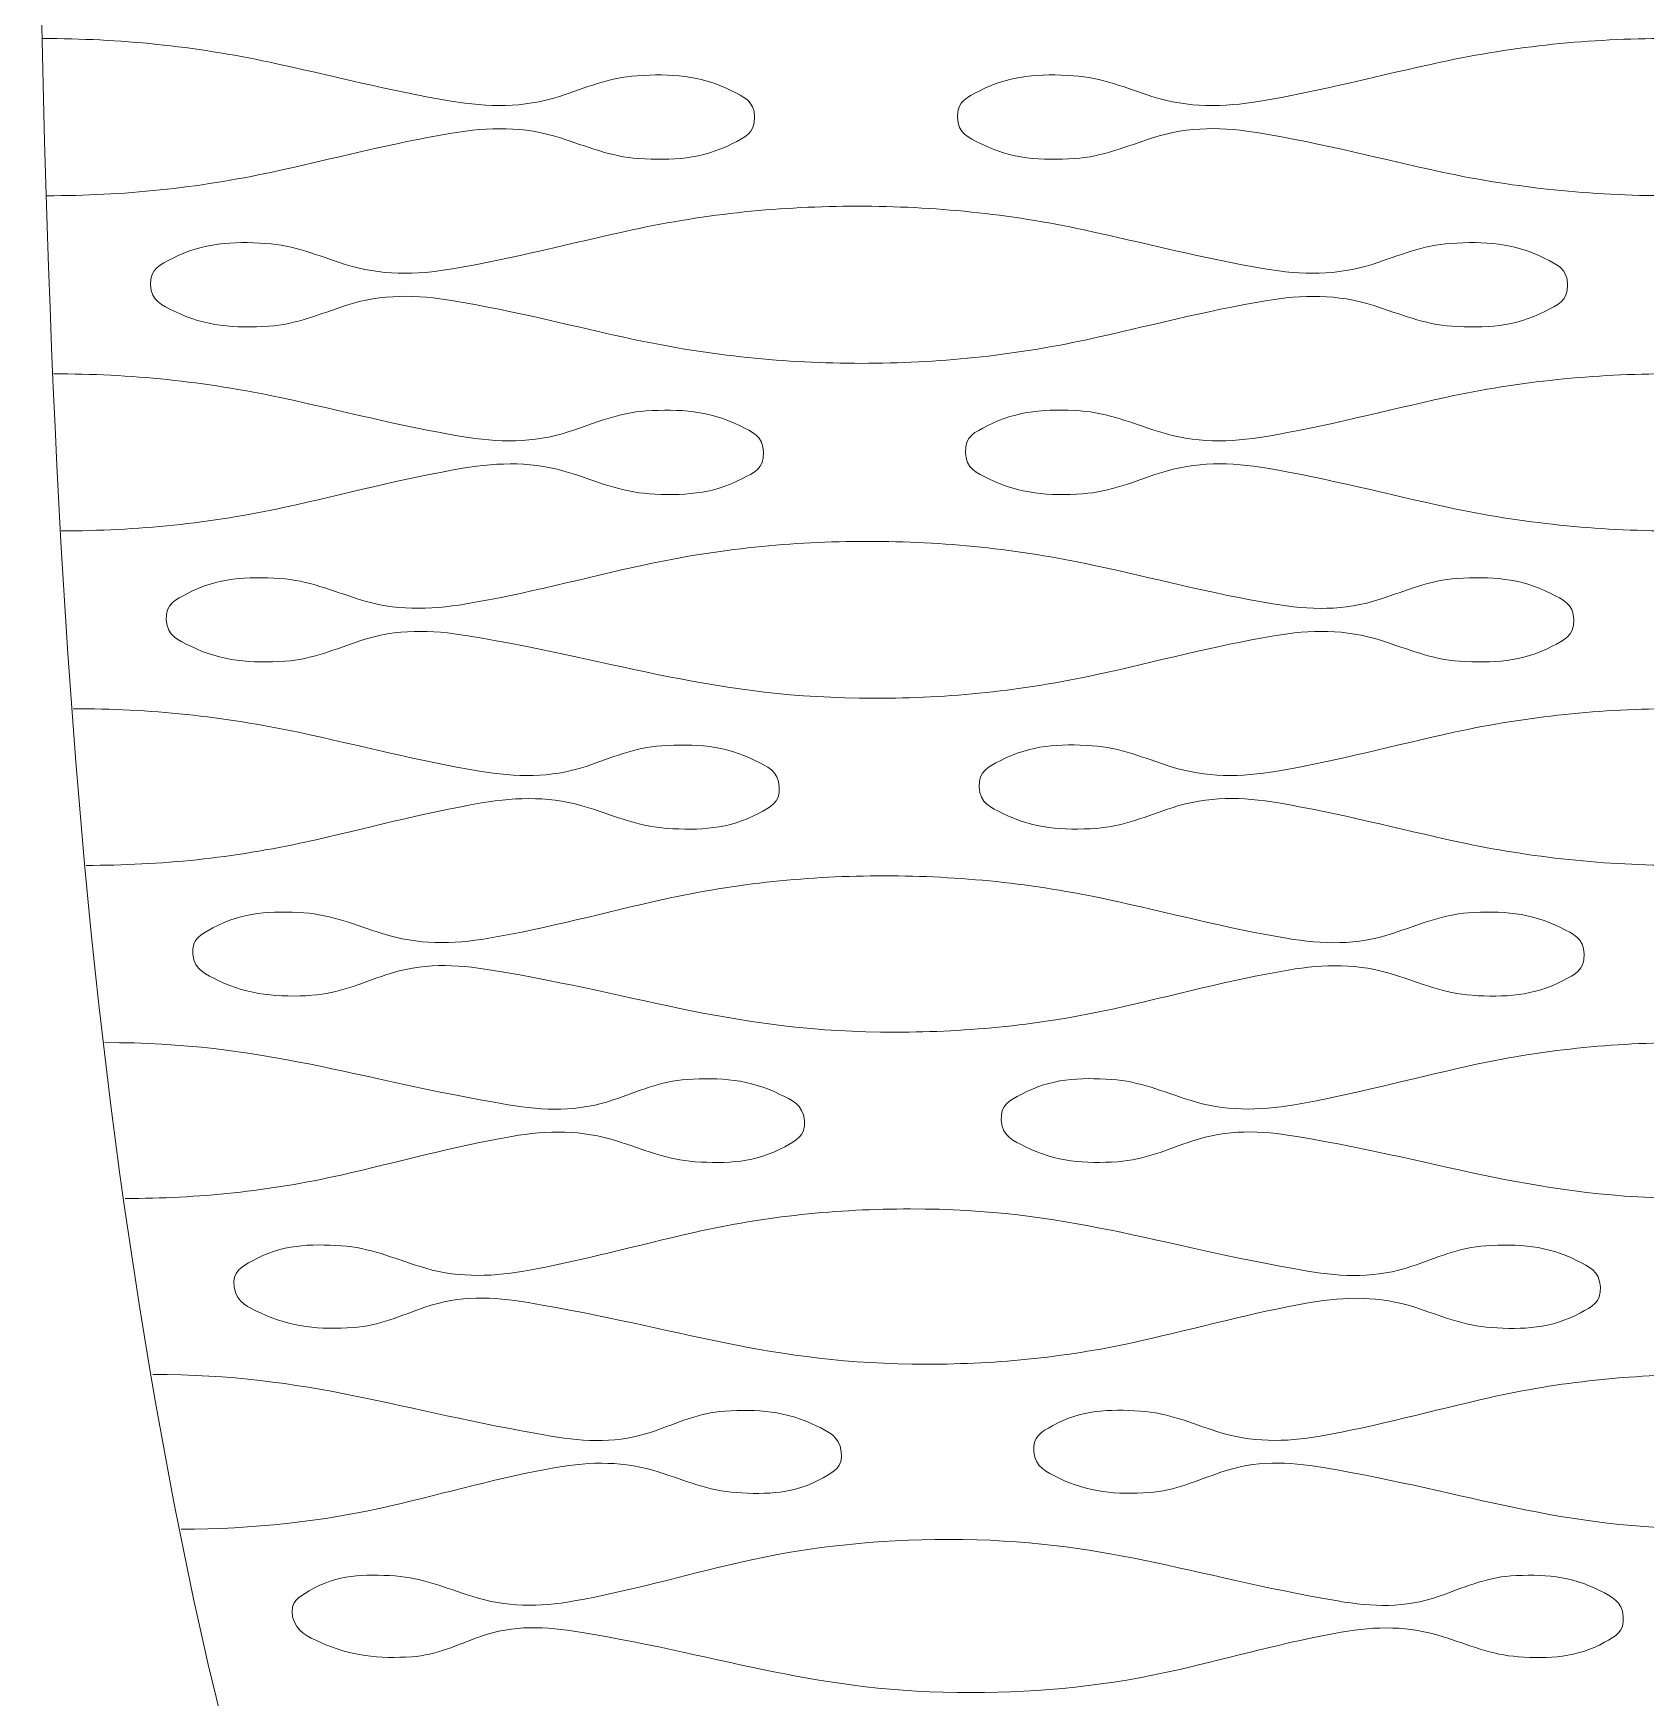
# Model space of a CAD drawing. Header units: centimetres. Extents: x -29.7 to 21.6, y -14.4 to 13.7.
# Drawn here: x -29.708 to -26.421, y -10.749 to -7.356 of the extents above; entities that cross this region are included whole.
import ezdxf

# ---------------------------------------------------------------- set-up
doc = ezdxf.new("R2010")
doc.units = ezdxf.units.CM
doc.header["$MEASUREMENT"] = 0
doc.layers.add('Layer 1', color=7, linetype='Continuous')

msp = doc.modelspace()

# ---------------------------------------------------------------- linework, layer by layer
at = {"layer": 'Layer 1', "color": 1, "lineweight": 9}
for points, knots in [([(-29.70796, -4.44965), (-29.70796, -7.29819), (-29.70796, -8.72246), (-29.45873, -10.14675), (-29.45873, -10.14675), (-29.20947, -11.57102), (-28.71099, -12.99531), (-26.71698, -14.41959)], [0, 0, 0, 0, 0.3333333, 0.3333333, 0.3333333, 0.3333333, 1, 1, 1, 1]), ([(-29.68894, -7.36668), (-29.53214, -7.36668), (-29.37949, -7.38217), (-29.22606, -7.41497), (-29.22606, -7.41497), (-29.10274, -7.44135), (-28.9808, -7.47362), (-28.85607, -7.49429), (-28.85607, -7.49429), (-28.7803, -7.50684), (-28.7103, -7.50879), (-28.63531, -7.48457), (-28.63531, -7.48457), (-28.58319, -7.46775), (-28.5336, -7.44597), (-28.47701, -7.44243), (-28.47701, -7.44243), (-28.40913, -7.43814), (-28.34803, -7.44113), (-28.28476, -7.47305), (-28.28476, -7.47305), (-28.26044, -7.4853), (-28.23816, -7.49308), (-28.2375, -7.52689)], [0, 0, 0, 0, 0.1428571, 0.1428571, 0.1428571, 0.1428571, 0.2857143, 0.2857143, 0.2857143, 0.2857143, 0.4285714, 0.4285714, 0.4285714, 0.4285714, 0.5714286, 0.5714286, 0.5714286, 0.5714286, 0.7142857, 0.7142857, 0.7142857, 0.7142857, 1, 1, 1, 1]), ([(-26.3783, -7.36668), (-26.53458, -7.36668), (-26.68661, -7.38204), (-26.83944, -7.41497), (-26.83944, -7.41497), (-26.96185, -7.44135), (-27.08284, -7.47364), (-27.20663, -7.49429), (-27.20663, -7.49429), (-27.28255, -7.50695), (-27.35266, -7.50852), (-27.42777, -7.48457), (-27.42777, -7.48457), (-27.4804, -7.46778), (-27.5305, -7.44599), (-27.58755, -7.44243), (-27.58755, -7.44243), (-27.65506, -7.43817), (-27.71578, -7.44074), (-27.77872, -7.47305), (-27.77872, -7.47305), (-27.8027, -7.48535), (-27.8246, -7.49331), (-27.82404, -7.52689)], [0, 0, 0, 0, 0.1428571, 0.1428571, 0.1428571, 0.1428571, 0.2857143, 0.2857143, 0.2857143, 0.2857143, 0.4285714, 0.4285714, 0.4285714, 0.4285714, 0.5714286, 0.5714286, 0.5714286, 0.5714286, 0.7142857, 0.7142857, 0.7142857, 0.7142857, 1, 1, 1, 1]), ([(-28.2375, -7.52689), (-28.23688, -7.56042), (-28.25871, -7.56841), (-28.28267, -7.58072), (-28.28267, -7.58072), (-28.34554, -7.61308), (-28.40615, -7.6156), (-28.47357, -7.61138), (-28.47357, -7.61138), (-28.53065, -7.60779), (-28.58083, -7.58599), (-28.63349, -7.56923), (-28.63349, -7.56923), (-28.7086, -7.54528), (-28.77867, -7.54681), (-28.85463, -7.55948), (-28.85463, -7.55948), (-28.97808, -7.5801), (-29.09872, -7.61244), (-29.2208, -7.63883), (-29.2208, -7.63883), (-29.37311, -7.67179), (-29.52464, -7.68711), (-29.68037, -7.68711)], [0, 0, 0, 0, 0.1428571, 0.1428571, 0.1428571, 0.1428571, 0.2857143, 0.2857143, 0.2857143, 0.2857143, 0.4285714, 0.4285714, 0.4285714, 0.4285714, 0.5714286, 0.5714286, 0.5714286, 0.5714286, 0.7142857, 0.7142857, 0.7142857, 0.7142857, 1, 1, 1, 1]), ([(-27.82404, -7.52689), (-27.82345, -7.56067), (-27.8012, -7.56845), (-27.77695, -7.58072), (-27.77695, -7.58072), (-27.71376, -7.61267), (-27.65275, -7.61564), (-27.58496, -7.61138), (-27.58496, -7.61138), (-27.52832, -7.60781), (-27.4787, -7.58602), (-27.42656, -7.56923), (-27.42656, -7.56923), (-27.35155, -7.54502), (-27.28154, -7.54692), (-27.20577, -7.55948), (-27.20577, -7.55948), (-27.08138, -7.58014), (-26.95979, -7.61244), (-26.83679, -7.63883), (-26.83679, -7.63883), (-26.68389, -7.67167), (-26.53174, -7.68711), (-26.37545, -7.68711)], [0, 0, 0, 0, 0.1428571, 0.1428571, 0.1428571, 0.1428571, 0.2857143, 0.2857143, 0.2857143, 0.2857143, 0.4285714, 0.4285714, 0.4285714, 0.4285714, 0.5714286, 0.5714286, 0.5714286, 0.5714286, 0.7142857, 0.7142857, 0.7142857, 0.7142857, 1, 1, 1, 1]), ([(-29.46914, -7.8687), (-29.47002, -7.83526), (-29.44829, -7.8272), (-29.42443, -7.81487), (-29.42443, -7.81487), (-29.36172, -7.78244), (-29.30121, -7.77999), (-29.23389, -7.78421), (-29.23389, -7.78421), (-29.17681, -7.78779), (-29.12667, -7.8096), (-29.07401, -7.82637), (-29.07401, -7.82637), (-28.99903, -7.85029), (-28.92902, -7.84877), (-28.85319, -7.8361), (-28.85319, -7.8361), (-28.72984, -7.81546), (-28.6093, -7.78314), (-28.48728, -7.75674), (-28.48728, -7.75674), (-28.3349, -7.7238), (-28.18334, -7.70847), (-28.02755, -7.70847)], [0, 0, 0, 0, 0.1428571, 0.1428571, 0.1428571, 0.1428571, 0.2857143, 0.2857143, 0.2857143, 0.2857143, 0.4285714, 0.4285714, 0.4285714, 0.4285714, 0.5714286, 0.5714286, 0.5714286, 0.5714286, 0.7142857, 0.7142857, 0.7142857, 0.7142857, 1, 1, 1, 1]), ([(-26.58021, -7.8687), (-26.58053, -7.83499), (-26.60266, -7.82714), (-26.62687, -7.81487), (-26.62687, -7.81487), (-26.68997, -7.78284), (-26.75085, -7.77997), (-26.81847, -7.78421), (-26.81847, -7.78421), (-26.87512, -7.78778), (-26.92473, -7.80957), (-26.97684, -7.82637), (-26.97684, -7.82637), (-27.05176, -7.85054), (-27.12166, -7.84867), (-27.19733, -7.8361), (-27.19733, -7.8361), (-27.32166, -7.81542), (-27.44316, -7.78314), (-27.56605, -7.75674), (-27.56605, -7.75674), (-27.71902, -7.72393), (-27.87121, -7.70847), (-28.02755, -7.70847)], [0, 0, 0, 0, 0.1428571, 0.1428571, 0.1428571, 0.1428571, 0.2857143, 0.2857143, 0.2857143, 0.2857143, 0.4285714, 0.4285714, 0.4285714, 0.4285714, 0.5714286, 0.5714286, 0.5714286, 0.5714286, 0.7142857, 0.7142857, 0.7142857, 0.7142857, 1, 1, 1, 1]), ([(-29.46914, -7.8687), (-29.46757, -7.90257), (-29.44505, -7.91029), (-29.42053, -7.92249), (-29.42053, -7.92249), (-29.35718, -7.95409), (-29.29601, -7.9574), (-29.22806, -7.95311), (-29.22806, -7.95311), (-29.17193, -7.94958), (-29.12284, -7.92781), (-29.07123, -7.91099), (-29.07123, -7.91099), (-28.99641, -7.88662), (-28.92667, -7.88878), (-28.85112, -7.90127), (-28.85112, -7.90127), (-28.72633, -7.92192), (-28.60426, -7.95418), (-28.48084, -7.98057), (-28.48084, -7.98057), (-28.3279, -8.01325), (-28.17574, -8.02878), (-28.01947, -8.02878)], [0, 0, 0, 0, 0.1428571, 0.1428571, 0.1428571, 0.1428571, 0.2857143, 0.2857143, 0.2857143, 0.2857143, 0.4285714, 0.4285714, 0.4285714, 0.4285714, 0.5714286, 0.5714286, 0.5714286, 0.5714286, 0.7142857, 0.7142857, 0.7142857, 0.7142857, 1, 1, 1, 1]), ([(-26.58021, -7.8687), (-26.57958, -7.90218), (-26.60138, -7.91017), (-26.6253, -7.92249), (-26.6253, -7.92249), (-26.68801, -7.95481), (-26.74849, -7.95733), (-26.81578, -7.95311), (-26.81578, -7.95311), (-26.87276, -7.94954), (-26.92283, -7.92776), (-26.97537, -7.91099), (-26.97537, -7.91099), (-27.05035, -7.8871), (-27.12032, -7.88861), (-27.19608, -7.90127), (-27.19608, -7.90127), (-27.31921, -7.92187), (-27.43952, -7.95418), (-27.5612, -7.98057), (-27.5612, -7.98057), (-27.7131, -8.01349), (-27.86421, -8.02878), (-28.01947, -8.02878)], [0, 0, 0, 0, 0.1428571, 0.1428571, 0.1428571, 0.1428571, 0.2857143, 0.2857143, 0.2857143, 0.2857143, 0.4285714, 0.4285714, 0.4285714, 0.4285714, 0.5714286, 0.5714286, 0.5714286, 0.5714286, 0.7142857, 0.7142857, 0.7142857, 0.7142857, 1, 1, 1, 1]), ([(-29.66662, -8.05014), (-29.51021, -8.05014), (-29.35793, -8.06567), (-29.20486, -8.09839), (-29.20486, -8.09839), (-29.0816, -8.12474), (-28.95972, -8.15697), (-28.83513, -8.17766), (-28.83513, -8.17766), (-28.75975, -8.19017), (-28.69023, -8.19226), (-28.61561, -8.16794), (-28.61561, -8.16794), (-28.56403, -8.15112), (-28.51498, -8.12935), (-28.45884, -8.1258), (-28.45884, -8.1258), (-28.39113, -8.12153), (-28.33019, -8.1247), (-28.26703, -8.15642), (-28.26703, -8.15642), (-28.24268, -8.16866), (-28.22035, -8.17645), (-28.21917, -8.21022)], [0, 0, 0, 0, 0.1428571, 0.1428571, 0.1428571, 0.1428571, 0.2857143, 0.2857143, 0.2857143, 0.2857143, 0.4285714, 0.4285714, 0.4285714, 0.4285714, 0.5714286, 0.5714286, 0.5714286, 0.5714286, 0.7142857, 0.7142857, 0.7142857, 0.7142857, 1, 1, 1, 1]), ([(-26.37087, -8.05014), (-26.5263, -8.05014), (-26.67747, -8.06543), (-26.82947, -8.09839), (-26.82947, -8.09839), (-26.95102, -8.12474), (-27.07113, -8.15704), (-27.19406, -8.17766), (-27.19406, -8.17766), (-27.26966, -8.19033), (-27.33944, -8.1918), (-27.41418, -8.16794), (-27.41418, -8.16794), (-27.46672, -8.15117), (-27.51673, -8.12938), (-27.57374, -8.1258), (-27.57374, -8.1258), (-27.64077, -8.12159), (-27.70105, -8.12399), (-27.7635, -8.15642), (-27.7635, -8.15642), (-27.7873, -8.16877), (-27.8089, -8.17689), (-27.80788, -8.21022)], [0, 0, 0, 0, 0.1428571, 0.1428571, 0.1428571, 0.1428571, 0.2857143, 0.2857143, 0.2857143, 0.2857143, 0.4285714, 0.4285714, 0.4285714, 0.4285714, 0.5714286, 0.5714286, 0.5714286, 0.5714286, 0.7142857, 0.7142857, 0.7142857, 0.7142857, 1, 1, 1, 1]), ([(-28.21917, -8.21022), (-28.21803, -8.24348), (-28.2395, -8.25164), (-28.26326, -8.26401), (-28.26326, -8.26401), (-28.32555, -8.2965), (-28.38563, -8.29885), (-28.45256, -8.29463), (-28.45256, -8.29463), (-28.50957, -8.29105), (-28.55971, -8.26927), (-28.61234, -8.25251), (-28.61234, -8.25251), (-28.6871, -8.22872), (-28.75687, -8.23007), (-28.83244, -8.24279), (-28.83244, -8.24279), (-28.95475, -8.26337), (-29.07417, -8.29567), (-29.19503, -8.32205), (-29.19503, -8.32205), (-29.34611, -8.35505), (-29.4964, -8.37029), (-29.65091, -8.37029)], [0, 0, 0, 0, 0.1428571, 0.1428571, 0.1428571, 0.1428571, 0.2857143, 0.2857143, 0.2857143, 0.2857143, 0.4285714, 0.4285714, 0.4285714, 0.4285714, 0.5714286, 0.5714286, 0.5714286, 0.5714286, 0.7142857, 0.7142857, 0.7142857, 0.7142857, 1, 1, 1, 1]), ([(-27.80788, -8.21022), (-27.80683, -8.24394), (-27.78461, -8.25175), (-27.7603, -8.26401), (-27.7603, -8.26401), (-27.69729, -8.29578), (-27.63651, -8.29892), (-27.56893, -8.29463), (-27.56893, -8.29463), (-27.51276, -8.29109), (-27.46364, -8.26931), (-27.41193, -8.25251), (-27.41193, -8.25251), (-27.33734, -8.22826), (-27.2678, -8.23026), (-27.19245, -8.24279), (-27.19245, -8.24279), (-27.06848, -8.26344), (-26.94729, -8.29567), (-26.82472, -8.32205), (-26.82472, -8.32205), (-26.67257, -8.35484), (-26.52116, -8.37029), (-26.36564, -8.37029)], [0, 0, 0, 0, 0.1428571, 0.1428571, 0.1428571, 0.1428571, 0.2857143, 0.2857143, 0.2857143, 0.2857143, 0.4285714, 0.4285714, 0.4285714, 0.4285714, 0.5714286, 0.5714286, 0.5714286, 0.5714286, 0.7142857, 0.7142857, 0.7142857, 0.7142857, 1, 1, 1, 1]), ([(-29.43706, -8.55174), (-29.4386, -8.51866), (-29.41736, -8.51034), (-29.39376, -8.49794), (-29.39376, -8.49794), (-29.33168, -8.46531), (-29.27182, -8.46312), (-29.20508, -8.46734), (-29.20508, -8.46734), (-29.1481, -8.47092), (-29.098, -8.49268), (-29.04541, -8.50944), (-29.04541, -8.50944), (-28.97088, -8.53322), (-28.90126, -8.5319), (-28.82586, -8.51916), (-28.82586, -8.51916), (-28.70372, -8.49856), (-28.58446, -8.46624), (-28.46372, -8.43988), (-28.46372, -8.43988), (-28.31259, -8.40689), (-28.16219, -8.39165), (-28.00759, -8.39165)], [0, 0, 0, 0, 0.1428571, 0.1428571, 0.1428571, 0.1428571, 0.2857143, 0.2857143, 0.2857143, 0.2857143, 0.4285714, 0.4285714, 0.4285714, 0.4285714, 0.5714286, 0.5714286, 0.5714286, 0.5714286, 0.7142857, 0.7142857, 0.7142857, 0.7142857, 1, 1, 1, 1]), ([(-26.5676, -8.55174), (-26.56823, -8.51816), (-26.59029, -8.51021), (-26.61444, -8.49794), (-26.61444, -8.49794), (-26.67721, -8.46606), (-26.73773, -8.46305), (-26.80511, -8.46734), (-26.80511, -8.46734), (-26.86127, -8.47087), (-26.9104, -8.49264), (-26.96205, -8.50944), (-26.96205, -8.50944), (-27.03643, -8.53368), (-27.10579, -8.53172), (-27.18097, -8.51916), (-27.18097, -8.51916), (-27.30481, -8.4985), (-27.42584, -8.46624), (-27.54828, -8.43988), (-27.54828, -8.43988), (-27.70049, -8.40712), (-27.85196, -8.39165), (-28.00759, -8.39165)], [0, 0, 0, 0, 0.1428571, 0.1428571, 0.1428571, 0.1428571, 0.2857143, 0.2857143, 0.2857143, 0.2857143, 0.4285714, 0.4285714, 0.4285714, 0.4285714, 0.5714286, 0.5714286, 0.5714286, 0.5714286, 0.7142857, 0.7142857, 0.7142857, 0.7142857, 1, 1, 1, 1]), ([(-29.43706, -8.55174), (-29.43438, -8.58556), (-29.41173, -8.59324), (-29.38702, -8.60542), (-29.38702, -8.60542), (-29.32379, -8.63656), (-29.26279, -8.64028), (-29.19494, -8.63595), (-29.19494, -8.63595), (-29.13956, -8.63244), (-29.09136, -8.61072), (-29.04053, -8.59393), (-29.04053, -8.59393), (-28.9663, -8.56941), (-28.89721, -8.57184), (-28.82229, -8.58424), (-28.82229, -8.58424), (-28.50456, -8.63681), (-28.3229, -8.71146), (-27.99348, -8.71146)], [0, 0, 0, 0, 0.1666667, 0.1666667, 0.1666667, 0.1666667, 0.3333333, 0.3333333, 0.3333333, 0.3333333, 0.5, 0.5, 0.5, 0.5, 0.6666667, 0.6666667, 0.6666667, 0.6666667, 1, 1, 1, 1]), ([(-26.5676, -8.55174), (-26.56658, -8.58493), (-26.58805, -8.59307), (-26.61172, -8.60542), (-26.61172, -8.60542), (-26.67381, -8.63778), (-26.7337, -8.64016), (-26.8004, -8.63595), (-26.8004, -8.63595), (-26.85718, -8.63239), (-26.90709, -8.61064), (-26.95949, -8.59393), (-26.95949, -8.59393), (-27.03398, -8.57017), (-27.1035, -8.57154), (-27.17884, -8.58424), (-27.17884, -8.58424), (-27.30059, -8.60476), (-27.41949, -8.637), (-27.5398, -8.66333), (-27.5398, -8.66333), (-27.69016, -8.69624), (-27.83975, -8.71146), (-27.99348, -8.71146)], [0, 0, 0, 0, 0.1428571, 0.1428571, 0.1428571, 0.1428571, 0.2857143, 0.2857143, 0.2857143, 0.2857143, 0.4285714, 0.4285714, 0.4285714, 0.4285714, 0.5714286, 0.5714286, 0.5714286, 0.5714286, 0.7142857, 0.7142857, 0.7142857, 0.7142857, 1, 1, 1, 1]), ([(-29.62695, -8.73277), (-29.47126, -8.73277), (-29.31973, -8.74838), (-29.16742, -8.78091), (-29.16742, -8.78091), (-29.04442, -8.80719), (-28.92284, -8.83931), (-28.7985, -8.85998), (-28.7985, -8.85998), (-28.72388, -8.87238), (-28.65512, -8.87477), (-28.58122, -8.85029), (-28.58122, -8.85029), (-28.53045, -8.83347), (-28.48225, -8.81177), (-28.42694, -8.80827), (-28.42694, -8.80827), (-28.35948, -8.80398), (-28.29887, -8.80742), (-28.236, -8.83881), (-28.236, -8.83881), (-28.21155, -8.85101), (-28.18923, -8.85885), (-28.18724, -8.89248)], [0, 0, 0, 0, 0.1428571, 0.1428571, 0.1428571, 0.1428571, 0.2857143, 0.2857143, 0.2857143, 0.2857143, 0.4285714, 0.4285714, 0.4285714, 0.4285714, 0.5714286, 0.5714286, 0.5714286, 0.5714286, 0.7142857, 0.7142857, 0.7142857, 0.7142857, 1, 1, 1, 1]), ([(-26.35765, -8.73277), (-26.51164, -8.73277), (-26.66134, -8.74799), (-26.81188, -8.78091), (-26.81188, -8.78091), (-26.93196, -8.80719), (-27.05057, -8.83941), (-27.17207, -8.85998), (-27.17207, -8.85998), (-27.24708, -8.87267), (-27.31627, -8.87397), (-27.3904, -8.85029), (-27.3904, -8.85029), (-27.44273, -8.83357), (-27.49261, -8.81187), (-27.54936, -8.80827), (-27.54936, -8.80827), (-27.6157, -8.80406), (-27.6752, -8.80619), (-27.73689, -8.83881), (-27.73689, -8.83881), (-27.76035, -8.85121), (-27.7814, -8.85957), (-27.77967, -8.89248)], [0, 0, 0, 0, 0.1428571, 0.1428571, 0.1428571, 0.1428571, 0.2857143, 0.2857143, 0.2857143, 0.2857143, 0.4285714, 0.4285714, 0.4285714, 0.4285714, 0.5714286, 0.5714286, 0.5714286, 0.5714286, 0.7142857, 0.7142857, 0.7142857, 0.7142857, 1, 1, 1, 1]), ([(-28.18724, -8.89248), (-28.1853, -8.92527), (-28.20622, -8.93372), (-28.22962, -8.94616), (-28.22962, -8.94616), (-28.29101, -8.97884), (-28.35026, -8.9809), (-28.41633, -8.97671), (-28.41633, -8.97671), (-28.47321, -8.97309), (-28.52322, -8.95136), (-28.57568, -8.93466), (-28.57568, -8.93466), (-28.64982, -8.9111), (-28.71897, -8.91219), (-28.79402, -8.92498), (-28.79402, -8.92498), (-28.91436, -8.94548), (-29.03179, -8.97773), (-29.15073, -9.00409), (-29.15073, -9.00409), (-29.29973, -9.03711), (-29.44796, -9.05221), (-29.60045, -9.05221)], [0, 0, 0, 0, 0.1428571, 0.1428571, 0.1428571, 0.1428571, 0.2857143, 0.2857143, 0.2857143, 0.2857143, 0.4285714, 0.4285714, 0.4285714, 0.4285714, 0.5714286, 0.5714286, 0.5714286, 0.5714286, 0.7142857, 0.7142857, 0.7142857, 0.7142857, 1, 1, 1, 1]), ([(-27.77967, -8.89248), (-27.77797, -8.92603), (-27.75577, -8.93391), (-27.73143, -8.94616), (-27.73143, -8.94616), (-27.66881, -8.97759), (-27.6085, -8.98097), (-27.54127, -8.97671), (-27.54127, -8.97671), (-27.48583, -8.97317), (-27.43746, -8.95144), (-27.3866, -8.93466), (-27.3866, -8.93466), (-27.31269, -8.91035), (-27.24397, -8.91251), (-27.16935, -8.92498), (-27.16935, -8.92498), (-27.04612, -8.94558), (-26.92568, -8.97773), (-26.80387, -9.00409), (-26.80387, -9.00409), (-26.65309, -9.0367), (-26.50303, -9.05221), (-26.34882, -9.05221)], [0, 0, 0, 0, 0.1428571, 0.1428571, 0.1428571, 0.1428571, 0.2857143, 0.2857143, 0.2857143, 0.2857143, 0.4285714, 0.4285714, 0.4285714, 0.4285714, 0.5714286, 0.5714286, 0.5714286, 0.5714286, 0.7142857, 0.7142857, 0.7142857, 0.7142857, 1, 1, 1, 1]), ([(-29.3828, -9.23322), (-29.38538, -9.20075), (-29.36493, -9.19206), (-29.34176, -9.17956), (-29.34176, -9.17956), (-29.28075, -9.14662), (-29.22188, -9.14483), (-29.15616, -9.14901), (-29.15616, -9.14901), (-29.09934, -9.15261), (-29.0494, -9.17434), (-28.99693, -9.19103), (-28.99693, -9.19103), (-28.92316, -9.21454), (-28.85431, -9.21351), (-28.77958, -9.20072), (-28.77958, -9.20072), (-28.65947, -9.18016), (-28.54227, -9.14791), (-28.4236, -9.12163), (-28.4236, -9.12163), (-28.27446, -9.08861), (-28.12604, -9.0735), (-27.97345, -9.0735)], [0, 0, 0, 0, 0.1428571, 0.1428571, 0.1428571, 0.1428571, 0.2857143, 0.2857143, 0.2857143, 0.2857143, 0.4285714, 0.4285714, 0.4285714, 0.4285714, 0.5714286, 0.5714286, 0.5714286, 0.5714286, 0.7142857, 0.7142857, 0.7142857, 0.7142857, 1, 1, 1, 1]), ([(-26.5464, -9.23322), (-26.54741, -9.19988), (-26.56927, -9.19184), (-26.59339, -9.17956), (-26.59339, -9.17956), (-26.65558, -9.14788), (-26.71553, -9.14473), (-26.78237, -9.14901), (-26.78237, -9.14901), (-26.83781, -9.15255), (-26.88608, -9.17424), (-26.93694, -9.19103), (-26.93694, -9.19103), (-27.01048, -9.21531), (-27.07892, -9.2132), (-27.15325, -9.20072), (-27.15325, -9.20072), (-27.27621, -9.18006), (-27.39639, -9.14791), (-27.51797, -9.12163), (-27.51797, -9.12163), (-27.66892, -9.089), (-27.8191, -9.0735), (-27.97345, -9.0735)], [0, 0, 0, 0, 0.1428571, 0.1428571, 0.1428571, 0.1428571, 0.2857143, 0.2857143, 0.2857143, 0.2857143, 0.4285714, 0.4285714, 0.4285714, 0.4285714, 0.5714286, 0.5714286, 0.5714286, 0.5714286, 0.7142857, 0.7142857, 0.7142857, 0.7142857, 1, 1, 1, 1]), ([(-29.3828, -9.23322), (-29.37864, -9.26679), (-29.3559, -9.27455), (-29.33096, -9.28665), (-29.33096, -9.28665), (-29.26809, -9.31718), (-29.20737, -9.32135), (-29.13992, -9.31704), (-29.13992, -9.31704), (-29.08566, -9.31356), (-29.03869, -9.29195), (-28.98908, -9.27521), (-28.98908, -9.27521), (-28.91584, -9.25048), (-28.84772, -9.25334), (-28.77385, -9.26556), (-28.77385, -9.26556), (-28.45802, -9.31785), (-28.27835, -9.39218), (-27.95087, -9.39218)], [0, 0, 0, 0, 0.1666667, 0.1666667, 0.1666667, 0.1666667, 0.3333333, 0.3333333, 0.3333333, 0.3333333, 0.5, 0.5, 0.5, 0.5, 0.6666667, 0.6666667, 0.6666667, 0.6666667, 1, 1, 1, 1]), ([(-26.5464, -9.23322), (-26.54483, -9.26591), (-26.5657, -9.27426), (-26.589, -9.28665), (-26.589, -9.28665), (-26.65015, -9.31903), (-26.70909, -9.32121), (-26.77484, -9.31704), (-26.77484, -9.31704), (-26.83126, -9.31344), (-26.88082, -9.29181), (-26.93285, -9.27521), (-26.93285, -9.27521), (-27.00653, -9.25172), (-27.07522, -9.25285), (-27.14978, -9.26556), (-27.14978, -9.26556), (-27.26943, -9.28597), (-27.38621, -9.31804), (-27.50442, -9.34428), (-27.50442, -9.34428), (-27.65236, -9.37712), (-27.7995, -9.39218), (-27.95087, -9.39218)], [0, 0, 0, 0, 0.1428571, 0.1428571, 0.1428571, 0.1428571, 0.2857143, 0.2857143, 0.2857143, 0.2857143, 0.4285714, 0.4285714, 0.4285714, 0.4285714, 0.5714286, 0.5714286, 0.5714286, 0.5714286, 0.7142857, 0.7142857, 0.7142857, 0.7142857, 1, 1, 1, 1]), ([(-29.56208, -9.41335), (-29.23572, -9.41335), (-29.05431, -9.48748), (-28.73962, -9.53996), (-28.73962, -9.53996), (-28.66618, -9.55222), (-28.59859, -9.55495), (-28.52584, -9.53032), (-28.52584, -9.53032), (-28.47636, -9.51357), (-28.42942, -9.49198), (-28.37522, -9.48849), (-28.37522, -9.48849), (-28.30836, -9.48419), (-28.24824, -9.48803), (-28.18595, -9.5189), (-28.18595, -9.5189), (-28.16144, -9.53104), (-28.13918, -9.53896), (-28.13614, -9.5723)], [0, 0, 0, 0, 0.1666667, 0.1666667, 0.1666667, 0.1666667, 0.3333333, 0.3333333, 0.3333333, 0.3333333, 0.5, 0.5, 0.5, 0.5, 0.6666667, 0.6666667, 0.6666667, 0.6666667, 1, 1, 1, 1]), ([(-26.33602, -9.41335), (-26.48768, -9.41335), (-26.63512, -9.4284), (-26.78328, -9.46126), (-26.78328, -9.46126), (-26.90111, -9.4874), (-27.01742, -9.51949), (-27.13668, -9.53996), (-27.13668, -9.53996), (-27.21075, -9.55267), (-27.27896, -9.55371), (-27.3521, -9.53032), (-27.3521, -9.53032), (-27.40408, -9.51369), (-27.45356, -9.4921), (-27.50992, -9.48849), (-27.50992, -9.48849), (-27.57511, -9.48434), (-27.63343, -9.48611), (-27.69395, -9.5189), (-27.69395, -9.5189), (-27.71696, -9.53134), (-27.73718, -9.54008), (-27.7346, -9.5723)], [0, 0, 0, 0, 0.1428571, 0.1428571, 0.1428571, 0.1428571, 0.2857143, 0.2857143, 0.2857143, 0.2857143, 0.4285714, 0.4285714, 0.4285714, 0.4285714, 0.5714286, 0.5714286, 0.5714286, 0.5714286, 0.7142857, 0.7142857, 0.7142857, 0.7142857, 1, 1, 1, 1]), ([(-28.13614, -9.5723), (-28.1332, -9.60435), (-28.1532, -9.61319), (-28.17604, -9.62573), (-28.17604, -9.62573), (-28.23609, -9.65862), (-28.29403, -9.66025), (-28.35882, -9.65612), (-28.35882, -9.65612), (-28.41538, -9.6525), (-28.46509, -9.63087), (-28.51727, -9.6143), (-28.51727, -9.6143), (-28.59038, -9.59108), (-28.65856, -9.5918), (-28.73269, -9.60465), (-28.73269, -9.60465), (-28.85015, -9.62501), (-28.96463, -9.65712), (-29.08062, -9.68335), (-29.08062, -9.68335), (-29.22649, -9.71635), (-29.37157, -9.73124), (-29.52098, -9.73124)], [0, 0, 0, 0, 0.1428571, 0.1428571, 0.1428571, 0.1428571, 0.2857143, 0.2857143, 0.2857143, 0.2857143, 0.4285714, 0.4285714, 0.4285714, 0.4285714, 0.5714286, 0.5714286, 0.5714286, 0.5714286, 0.7142857, 0.7142857, 0.7142857, 0.7142857, 1, 1, 1, 1]), ([(-27.7346, -9.5723), (-27.73188, -9.60555), (-27.70982, -9.61352), (-27.68547, -9.62573), (-27.68547, -9.62573), (-27.62358, -9.65665), (-27.56392, -9.6604), (-27.49741, -9.65612), (-27.49741, -9.65612), (-27.44305, -9.65259), (-27.39592, -9.631), (-27.34618, -9.6143), (-27.34618, -9.6143), (-27.27346, -9.58988), (-27.20591, -9.59228), (-27.13249, -9.60465), (-27.13249, -9.60465), (-26.82076, -9.6571), (-26.64589, -9.73124), (-26.3223, -9.73124)], [0, 0, 0, 0, 0.1666667, 0.1666667, 0.1666667, 0.1666667, 0.3333333, 0.3333333, 0.3333333, 0.3333333, 0.5, 0.5, 0.5, 0.5, 0.6666667, 0.6666667, 0.6666667, 0.6666667, 1, 1, 1, 1]), ([(-29.29873, -9.91138), (-29.30262, -9.87984), (-29.28334, -9.8706), (-29.26082, -9.85797), (-29.26082, -9.85797), (-29.20132, -9.82463), (-29.14402, -9.82345), (-29.07977, -9.82757), (-29.07977, -9.82757), (-29.02331, -9.83119), (-28.97366, -9.8528), (-28.92156, -9.86939), (-28.92156, -9.86939), (-28.84897, -9.8925), (-28.78125, -9.89189), (-28.70765, -9.87905), (-28.70765, -9.87905), (-28.59055, -9.85859), (-28.47645, -9.82645), (-28.36082, -9.80033), (-28.36082, -9.80033), (-28.21472, -9.76731), (-28.06938, -9.75243), (-27.91981, -9.75243)], [0, 0, 0, 0, 0.1428571, 0.1428571, 0.1428571, 0.1428571, 0.2857143, 0.2857143, 0.2857143, 0.2857143, 0.4285714, 0.4285714, 0.4285714, 0.4285714, 0.5714286, 0.5714286, 0.5714286, 0.5714286, 0.7142857, 0.7142857, 0.7142857, 0.7142857, 1, 1, 1, 1]), ([(-26.5135, -9.91138), (-26.51508, -9.87842), (-26.53664, -9.87024), (-26.56064, -9.85797), (-26.56064, -9.85797), (-26.62186, -9.82666), (-26.68094, -9.82331), (-26.74692, -9.82757), (-26.74692, -9.82757), (-26.80119, -9.83108), (-26.84821, -9.85266), (-26.89787, -9.86939), (-26.89787, -9.86939), (-26.9701, -9.8937), (-27.03719, -9.8914), (-27.11015, -9.87905), (-27.11015, -9.87905), (-27.42083, -9.82639), (-27.59721, -9.75243), (-27.91981, -9.75243)], [0, 0, 0, 0, 0.1666667, 0.1666667, 0.1666667, 0.1666667, 0.3333333, 0.3333333, 0.3333333, 0.3333333, 0.5, 0.5, 0.5, 0.5, 0.6666667, 0.6666667, 0.6666667, 0.6666667, 1, 1, 1, 1]), ([(-29.29873, -9.91138), (-29.29286, -9.94443), (-29.27005, -9.95234), (-29.24495, -9.96434), (-29.24495, -9.96434), (-29.18273, -9.99405), (-29.12271, -9.99881), (-29.05588, -9.99446), (-29.05588, -9.99446), (-29.00325, -9.99104), (-28.95792, -9.96962), (-28.91, -9.95301), (-28.91, -9.95301), (-28.8382, -9.92808), (-28.7716, -9.93144), (-28.6992, -9.94346), (-28.6992, -9.94346), (-28.38697, -9.99525), (-28.2105, -10.06897), (-27.88666, -10.06897)], [0, 0, 0, 0, 0.1666667, 0.1666667, 0.1666667, 0.1666667, 0.3333333, 0.3333333, 0.3333333, 0.3333333, 0.5, 0.5, 0.5, 0.5, 0.6666667, 0.6666667, 0.6666667, 0.6666667, 1, 1, 1, 1]), ([(-26.5135, -9.91138), (-26.51131, -9.94334), (-26.53137, -9.95196), (-26.55419, -9.96434), (-26.55419, -9.96434), (-26.61387, -9.99667), (-26.67142, -9.99858), (-26.73579, -9.99446), (-26.73579, -9.99446), (-26.79153, -9.9909), (-26.8405, -9.96944), (-26.89191, -9.95301), (-26.89191, -9.95301), (-26.9643, -9.92987), (-27.03176, -9.93075), (-27.10507, -9.94346), (-27.10507, -9.94346), (-27.22171, -9.96361), (-27.33545, -9.99544), (-27.45062, -10.02148), (-27.45062, -10.02148), (-27.59504, -10.05414), (-27.73872, -10.06897), (-27.88666, -10.06897)], [0, 0, 0, 0, 0.1428571, 0.1428571, 0.1428571, 0.1428571, 0.2857143, 0.2857143, 0.2857143, 0.2857143, 0.4285714, 0.4285714, 0.4285714, 0.4285714, 0.5714286, 0.5714286, 0.5714286, 0.5714286, 0.7142857, 0.7142857, 0.7142857, 0.7142857, 1, 1, 1, 1]), ([(-29.46459, -10.08997), (-29.14218, -10.08997), (-28.96342, -10.16339), (-28.65263, -10.21549), (-28.65263, -10.21549), (-28.58095, -10.22751), (-28.51507, -10.23071), (-28.44395, -10.20594), (-28.44395, -10.20594), (-28.39614, -10.18926), (-28.35098, -10.1679), (-28.29841, -10.16447), (-28.29841, -10.16447), (-28.2324, -10.16015), (-28.17322, -10.16441), (-28.11186, -10.19458), (-28.11186, -10.19458), (-28.08734, -10.20665), (-28.06522, -10.21471), (-28.06093, -10.24755)], [0, 0, 0, 0, 0.1666667, 0.1666667, 0.1666667, 0.1666667, 0.3333333, 0.3333333, 0.3333333, 0.3333333, 0.5, 0.5, 0.5, 0.5, 0.6666667, 0.6666667, 0.6666667, 0.6666667, 1, 1, 1, 1]), ([(-26.30355, -10.08997), (-26.45181, -10.08997), (-26.59582, -10.10478), (-26.7406, -10.13746), (-26.7406, -10.13746), (-26.85525, -10.16336), (-26.9684, -10.19519), (-27.08442, -10.21549), (-27.08442, -10.21549), (-27.15708, -10.22819), (-27.22384, -10.22891), (-27.29552, -10.20594), (-27.29552, -10.20594), (-27.3468, -10.18947), (-27.3956, -10.16804), (-27.45127, -10.16447), (-27.45127, -10.16447), (-27.51486, -10.16038), (-27.57158, -10.16165), (-27.63039, -10.19458), (-27.63039, -10.19458), (-27.65275, -10.20711), (-27.67186, -10.21628), (-27.66822, -10.24755)], [0, 0, 0, 0, 0.1428571, 0.1428571, 0.1428571, 0.1428571, 0.2857143, 0.2857143, 0.2857143, 0.2857143, 0.4285714, 0.4285714, 0.4285714, 0.4285714, 0.5714286, 0.5714286, 0.5714286, 0.5714286, 0.7142857, 0.7142857, 0.7142857, 0.7142857, 1, 1, 1, 1]), ([(-28.06093, -10.24755), (-28.05684, -10.27853), (-28.0756, -10.28789), (-28.09776, -10.30048), (-28.09776, -10.30048), (-28.15598, -10.33361), (-28.21211, -10.33472), (-28.27511, -10.33063), (-28.27511, -10.33063), (-28.33101, -10.32703), (-28.38017, -10.30556), (-28.43177, -10.28918), (-28.43177, -10.28918), (-28.50339, -10.26645), (-28.57012, -10.26674), (-28.64278, -10.2796), (-28.64278, -10.2796), (-28.75635, -10.29973), (-28.86684, -10.33162), (-28.97887, -10.35765), (-28.97887, -10.35765), (-29.12038, -10.39054), (-29.26112, -10.40512), (-29.40617, -10.40512)], [0, 0, 0, 0, 0.1428571, 0.1428571, 0.1428571, 0.1428571, 0.2857143, 0.2857143, 0.2857143, 0.2857143, 0.4285714, 0.4285714, 0.4285714, 0.4285714, 0.5714286, 0.5714286, 0.5714286, 0.5714286, 0.7142857, 0.7142857, 0.7142857, 0.7142857, 1, 1, 1, 1]), ([(-27.66822, -10.24755), (-27.66446, -10.28026), (-27.64263, -10.28838), (-27.61831, -10.30048), (-27.61831, -10.30048), (-27.55754, -10.33079), (-27.49895, -10.33493), (-27.43353, -10.33063), (-27.43353, -10.33063), (-27.38071, -10.32716), (-27.33522, -10.30576), (-27.2871, -10.28918), (-27.2871, -10.28918), (-27.21605, -10.26472), (-27.15024, -10.26743), (-27.07846, -10.2796), (-27.07846, -10.2796), (-26.77206, -10.33164), (-26.60236, -10.40512), (-26.28404, -10.40512)], [0, 0, 0, 0, 0.1666667, 0.1666667, 0.1666667, 0.1666667, 0.3333333, 0.3333333, 0.3333333, 0.3333333, 0.5, 0.5, 0.5, 0.5, 0.6666667, 0.6666667, 0.6666667, 0.6666667, 1, 1, 1, 1]), ([(-29.17936, -10.58372), (-29.1847, -10.55355), (-29.16712, -10.54356), (-29.14536, -10.53076), (-29.14536, -10.53076), (-29.08802, -10.49702), (-29.03274, -10.49658), (-28.97052, -10.50062), (-28.97052, -10.50062), (-28.91469, -10.50425), (-28.8657, -10.52567), (-28.81418, -10.54209), (-28.81418, -10.54209), (-28.74325, -10.56467), (-28.67725, -10.56456), (-28.60527, -10.55165), (-28.60527, -10.55165), (-28.49226, -10.5314), (-28.38229, -10.49949), (-28.27076, -10.4736), (-28.27076, -10.4736), (-28.12894, -10.44069), (-27.98792, -10.42613), (-27.84254, -10.42613)], [0, 0, 0, 0, 0.1428571, 0.1428571, 0.1428571, 0.1428571, 0.2857143, 0.2857143, 0.2857143, 0.2857143, 0.4285714, 0.4285714, 0.4285714, 0.4285714, 0.5714286, 0.5714286, 0.5714286, 0.5714286, 0.7142857, 0.7142857, 0.7142857, 0.7142857, 1, 1, 1, 1]), ([(-26.4668, -10.58372), (-26.46903, -10.55135), (-26.4901, -10.54297), (-26.51383, -10.53076), (-26.51383, -10.53076), (-26.57376, -10.49997), (-26.63153, -10.49636), (-26.69613, -10.50062), (-26.69613, -10.50062), (-26.74885, -10.50411), (-26.79425, -10.52549), (-26.84226, -10.54209), (-26.84226, -10.54209), (-26.91259, -10.56641), (-26.97775, -10.56385), (-27.04878, -10.55165), (-27.04878, -10.55165), (-27.35384, -10.4993), (-27.52553, -10.42613), (-27.84254, -10.42613)], [0, 0, 0, 0, 0.1666667, 0.1666667, 0.1666667, 0.1666667, 0.3333333, 0.3333333, 0.3333333, 0.3333333, 0.5, 0.5, 0.5, 0.5, 0.6666667, 0.6666667, 0.6666667, 0.6666667, 1, 1, 1, 1]), ([(-29.17936, -10.58372), (-29.17111, -10.61586), (-29.14821, -10.62394), (-29.12284, -10.63573), (-29.12284, -10.63573), (-29.06154, -10.6642), (-29.00243, -10.66966), (-28.93659, -10.66531), (-28.93659, -10.66531), (-28.88625, -10.66201), (-28.84334, -10.64096), (-28.79778, -10.6246), (-28.79778, -10.6246), (-28.728, -10.59953), (-28.66353, -10.60358), (-28.59329, -10.6152), (-28.59329, -10.6152), (-28.28646, -10.66597), (-28.11363, -10.73849), (-27.79544, -10.73849)], [0, 0, 0, 0, 0.1666667, 0.1666667, 0.1666667, 0.1666667, 0.3333333, 0.3333333, 0.3333333, 0.3333333, 0.5, 0.5, 0.5, 0.5, 0.6666667, 0.6666667, 0.6666667, 0.6666667, 1, 1, 1, 1]), ([(-26.4668, -10.58372), (-26.46369, -10.61458), (-26.48267, -10.62346), (-26.50473, -10.63573), (-26.50473, -10.63573), (-26.56239, -10.66783), (-26.61804, -10.66934), (-26.68038, -10.66531), (-26.68038, -10.66531), (-26.73517, -10.66179), (-26.78322, -10.6407), (-26.83375, -10.6246), (-26.83375, -10.6246), (-26.90431, -10.60211), (-26.97007, -10.60264), (-27.04164, -10.6152), (-27.04164, -10.6152), (-27.154, -10.63497), (-27.26337, -10.66624), (-27.37425, -10.69186), (-27.37425, -10.69186), (-27.51374, -10.72406), (-27.65245, -10.73849), (-27.79544, -10.73849)], [0, 0, 0, 0, 0.1428571, 0.1428571, 0.1428571, 0.1428571, 0.2857143, 0.2857143, 0.2857143, 0.2857143, 0.4285714, 0.4285714, 0.4285714, 0.4285714, 0.5714286, 0.5714286, 0.5714286, 0.5714286, 0.7142857, 0.7142857, 0.7142857, 0.7142857, 1, 1, 1, 1])]:
    msp.add_open_spline(points, degree=3, knots=knots, dxfattribs=at)

doc.saveas('drawing.dxf')
